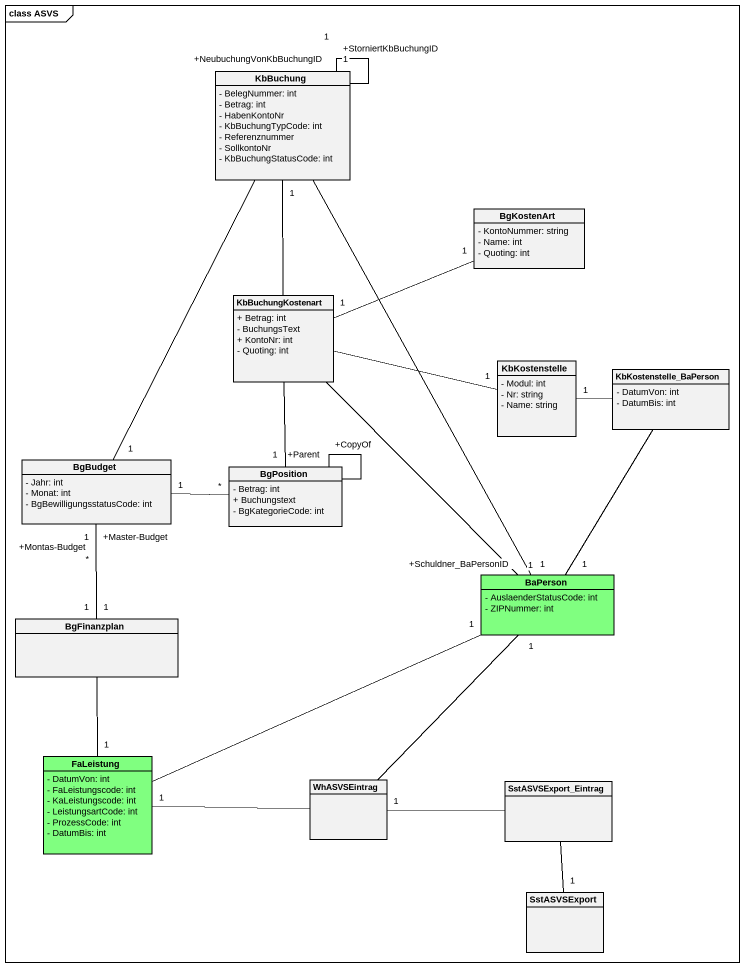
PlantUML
@startuml
mainframe class ASVS
hide circle
hide empty members
skinparam classAttributeIconSize 0
class KbBuchung {
  - BelegNummer: int
  - Betrag: int
  - HabenKontoNr
  - KbBuchungTypCode: int
  - Referenznummer
  - SollkontoNr
  - KbBuchungStatusCode: int
}
class BgKostenArt {
  - KontoNummer: string
  - Name: int
  - Quoting: int
}
class KbBuchungKostenart {
  + Betrag: int
  - BuchungsText
  + KontoNr: int
  - Quoting: int
}
class KbKostenstelle {
  - Modul: int
  - Nr: string
  - Name: string
}
class KbKostenstelle_BaPerson {
  - DatumVon: int
  - DatumBis: int
}
class BgBudget {
  - Jahr: int
  - Monat: int
  - BgBewilligungsstatusCode: int
}
class BgPosition {
  - Betrag: int
  + Buchungstext
  - BgKategorieCode: int
}
class BaPerson #80FF80 {
  - AuslaenderStatusCode: int
  - ZIPNummer: int
}
class BgFinanzplan
class FaLeistung #80FF80 {
  - DatumVon: int
  - FaLeistungscode: int
  - KaLeistungscode: int
  - LeistungsartCode: int
  - ProzessCode: int
  - DatumBis: int
}
class WhASVSEintrag
class SstASVSExport_Eintrag
class SstASVSExport
KbBuchung -- "+NeubuchungVonKbBuchungID\n1" KbBuchung
KbBuchung -- "+StorniertKbBuchungID\n1" KbBuchung
KbBuchung -- "1" BgBudget
KbBuchung -- "+Schuldner_BaPersonID\n1" BaPerson
BgKostenArt "1" -left- "1" KbBuchungKostenart
KbBuchungKostenart -up- "1" KbBuchung
KbBuchungKostenart -right- "1" KbKostenstelle
KbBuchungKostenart -- "1" BgPosition
KbBuchungKostenart -- "1" BaPerson
KbKostenstelle_BaPerson -left- "1" KbKostenstelle
KbKostenstelle_BaPerson -- "1" BaPerson
BgPosition "*" -left- "1" BgBudget
BgPosition -- "+Parent" BgPosition
BgPosition -- "+CopyOf" BgPosition
BgFinanzplan "1" -up- "+Master-Budget\n1" BgBudget
BgFinanzplan "1" -up- "+Montas-Budget\n*" BgBudget
BgFinanzplan -- "1" FaLeistung
FaLeistung -right- "1" BaPerson
WhASVSEintrag -up- "1" BaPerson
WhASVSEintrag -left- "1" FaLeistung
SstASVSExport_Eintrag -left- "1" WhASVSEintrag
SstASVSExport_Eintrag -- "1" SstASVSExport
@enduml
